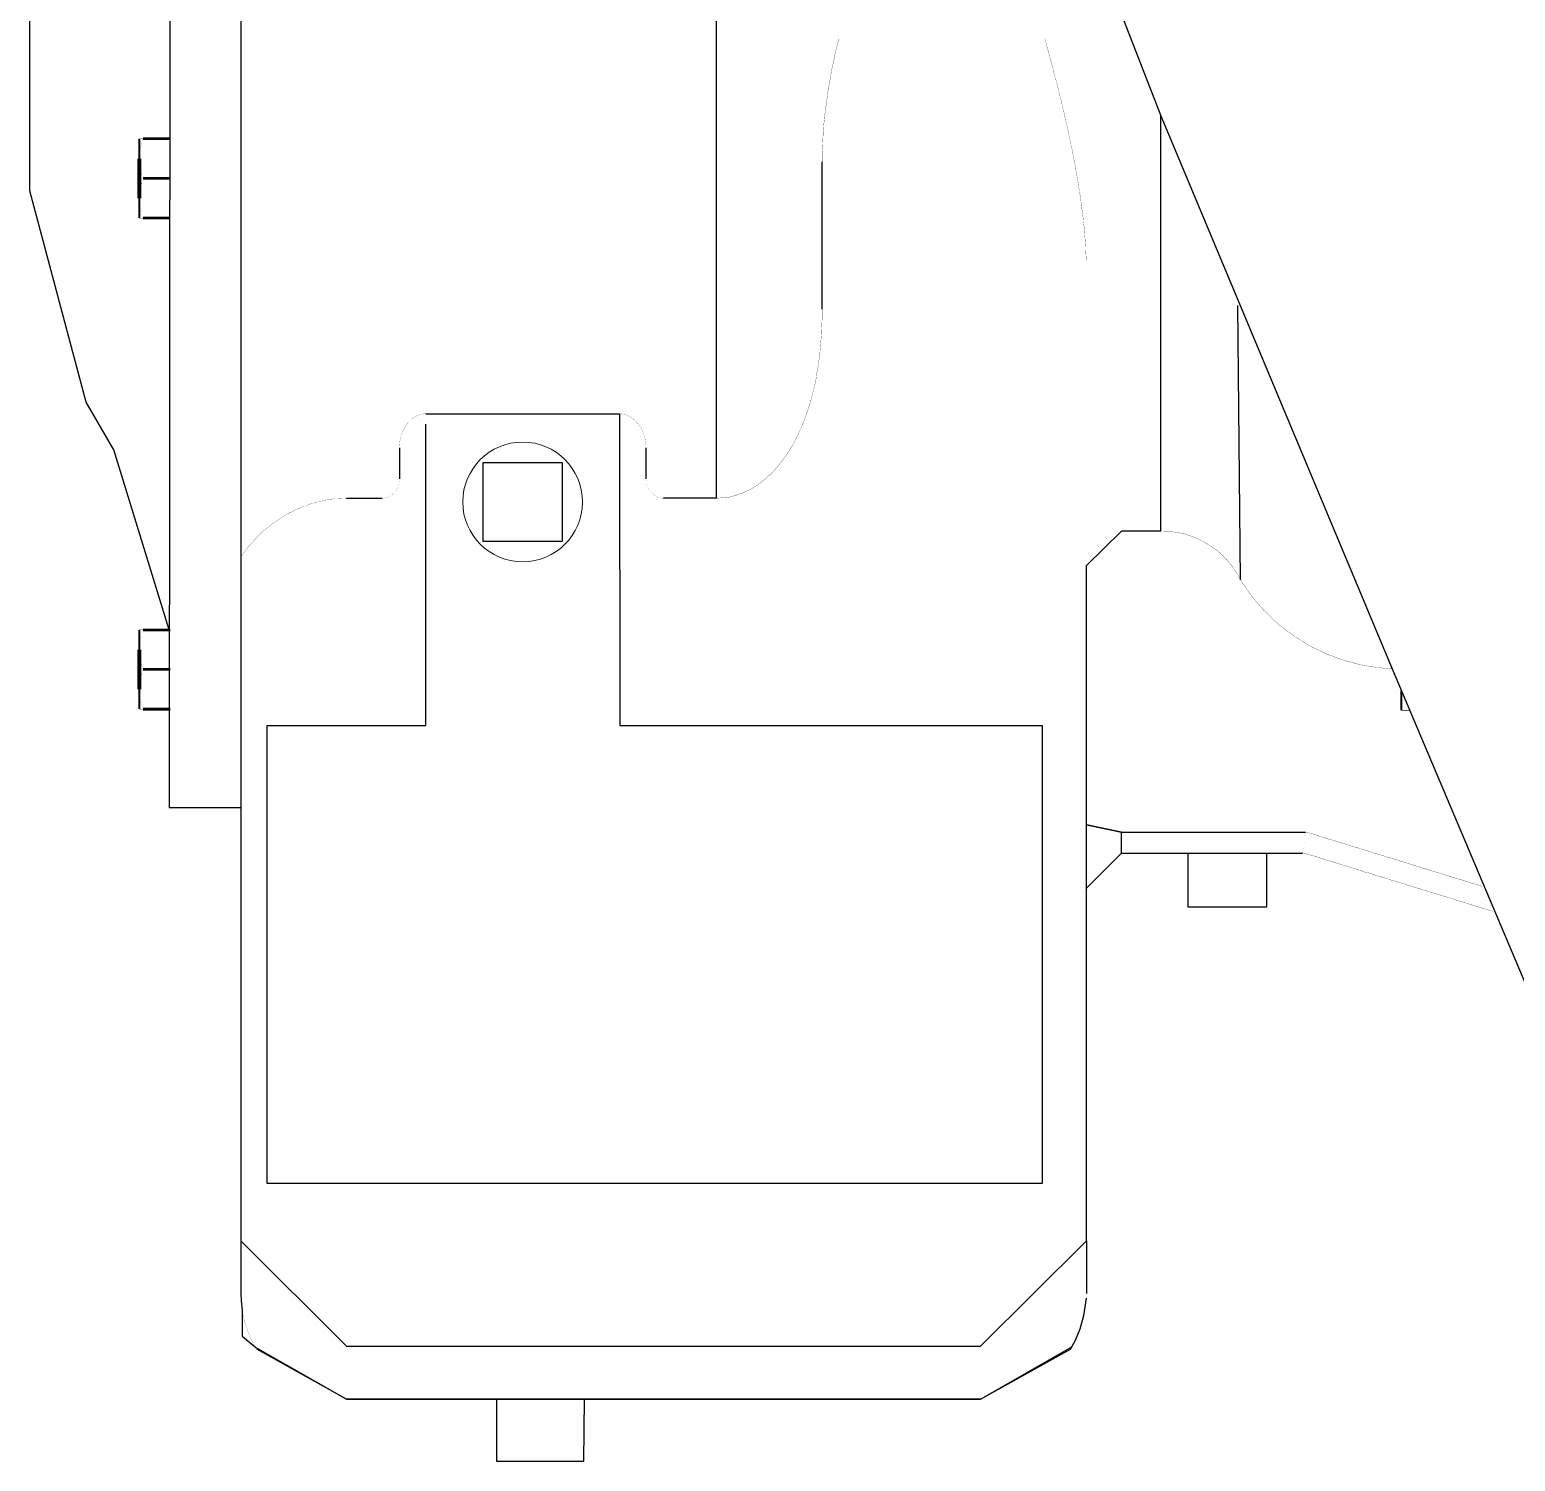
# Model space of a CAD drawing. Header units: inches. Extents: x 0 to 533, y 0 to 406.
# Drawn here: x 149.68 to 160.28, y 180.11 to 190.32 of the extents above; entities that cross this region are included whole.
import ezdxf

# ---------------------------------------------------------------- set-up
doc = ezdxf.new("R2010")
doc.units = ezdxf.units.IN
doc.header["$MEASUREMENT"] = 0
doc.linetypes.add('atContinuous2', pattern=[0])
doc.layers.add('UnFound-2', color=7, linetype='Continuous')

# ---------------------------------------------------------------- blocks, each defined once
blk = doc.blocks.new('P1INLETSV')
for p, q in [((19.521, 7.035), (19.513, -6.96)), ((20.024, 7.035), (20.024, -10.049)), ((18.518, -2.564), (18.518, 2.564)), ((25.993, -0.503), (26.585, -2.03)), ((23.415, -4.755), (23.415, -1.353)), ((26.585, -4.989), (26.585, -2.021)), ((26.585, -2.03), (28.233, -5.972)), ((24.169, -3.407), (24.169, -2.356)), ((18.921, -4.07), (18.518, -2.564)), ((27.153, -5.336), (27.133, -3.381)), ((19.117, -4.41), (18.921, -4.07)), ((21.342, -6.375), (21.343, -4.227)), ((21.343, -4.154), (22.724, -4.154)), ((22.724, -4.154), (22.725, -6.375)), ((19.513, -5.694), (19.117, -4.41)), ((21.154, -4.396), (21.154, -4.617)), ((22.913, -4.616), (22.913, -4.396)), ((21.752, -4.501), (22.314, -4.501)), ((21.752, -5.064), (21.752, -4.501)), ((22.314, -4.501), (22.314, -5.064)), ((20.777, -4.755), (21.028, -4.755)), ((23.416, -4.754), (23.038, -4.755)), ((22.314, -5.064), (21.752, -5.064)), ((26.304, -4.989), (26.053, -5.234)), ((26.585, -4.989), (26.304, -4.989)), ((26.053, -10.049), (26.053, -5.234)), ((28.233, -5.972), (29.444, -8.835)), ((20.212, -9.641), (20.212, -6.375)), ((20.212, -6.375), (21.342, -6.375)), ((22.725, -6.375), (25.739, -6.375)), ((25.739, -6.375), (25.739, -9.641)), ((19.513, -6.96), (20.024, -6.96)), ((26.053, -7.083), (26.304, -7.136)), ((26.304, -7.136), (26.053, -7.083)), ((26.304, -7.136), (27.617, -7.136)), ((26.304, -7.286), (26.304, -7.136)), ((26.053, -7.536), (26.304, -7.286)), ((26.053, -7.536), (26.304, -7.286)), ((26.304, -7.286), (27.591, -7.286)), ((26.777, -7.286), (26.777, -7.668)), ((27.339, -7.668), (27.339, -7.286)), ((26.777, -7.668), (27.339, -7.668)), ((25.739, -9.641), (20.212, -9.641)), ((20.024, -10.049), (20.024, -10.425)), ((20.024, -10.049), (20.777, -10.801)), ((25.299, -10.802), (26.053, -10.049)), ((26.053, -10.049), (26.053, -10.425)), ((20.024, -10.425), (20.025, -10.478)), ((20.025, -10.478), (20.033, -10.545)), ((26.036, -10.583), (26.053, -10.458)), ((20.033, -10.545), (20.033, -10.603)), ((26.01, -10.678), (26.036, -10.583)), ((20.033, -10.603), (20.033, -10.729)), ((25.976, -10.759), (26.01, -10.678)), ((20.033, -10.729), (20.129, -10.811)), ((20.777, -10.801), (25.299, -10.802)), ((25.94, -10.823), (25.976, -10.759)), ((20.129, -10.811), (20.777, -11.178)), ((20.777, -11.178), (20.138, -10.823)), ((25.299, -11.178), (25.94, -10.823)), ((25.948, -10.809), (25.3, -11.178)), ((20.777, -11.178), (25.299, -11.178)), ((25.3, -11.178), (20.777, -11.178)), ((21.624, -11.18), (22.693, -11.18)), ((21.847, -11.18), (21.847, -11.622)), ((22.47, -11.622), (22.474, -11.178)), ((21.847, -11.622), (22.47, -11.622))]:
    blk.add_line(p, q)
at = {"layer": 'UnFound-2', "color": 7, "lineweight": 9}
for points in [[(24.287, -1.478, 0.00184, 0.00184, 0), (24.283, -1.498, 0.00184, 0.00184, 0), (24.279, -1.516, 0.00184, 0.00184, 0), (24.274, -1.536, 0.00184, 0.00184, 0), (24.269, -1.555, 0.00184, 0.00184, 0), (24.265, -1.573, 0.00184, 0.00184, 0), (24.26, -1.593, 0.00184, 0.00184, 0), (24.257, -1.613, 0.00184, 0.00184, 0), (24.253, -1.631, 0.00184, 0.00184, 0), (24.248, -1.65, 0.00184, 0.00184, 0), (24.245, -1.669, 0.00184, 0.00184, 0), (24.24, -1.688, 0.00184, 0.00184, 0), (24.236, -1.708, 0.00184, 0.00184, 0), (24.232, -1.727, 0.00184, 0.00184, 0), (24.229, -1.747, 0.00184, 0.00184, 0), (24.226, -1.765, 0.00184, 0.00184, 0), (24.223, -1.785, 0.00184, 0.00184, 0), (24.219, -1.804, 0.00184, 0.00184, 0), (24.216, -1.824, 0.00184, 0.00184, 0), (24.212, -1.844, 0.00184, 0.00184, 0), (24.209, -1.862, 0.00184, 0.00184, 0), (24.206, -1.883, 0.00184, 0.00184, 0), (24.204, -1.902, 0.00184, 0.00184, 0), (24.201, -1.921, 0.00184, 0.00184, 0), (24.199, -1.939, 0.00184, 0.00184, 0), (24.196, -1.96, 0.00184, 0.00184, 0), (24.193, -1.981, 0.00184, 0.00184, 0), (24.191, -2, 0.00184, 0.00184, 0), (24.188, -2.019, 0.00184, 0.00184, 0), (24.186, -2.038, 0.00184, 0.00184, 0), (24.184, -2.059, 0.00184, 0.00184, 0), (24.182, -2.079, 0.00184, 0.00184, 0), (24.18, -2.098, 0.00184, 0.00184, 0), (24.179, -2.117, 0.00184, 0.00184, 0), (24.177, -2.138, 0.00184, 0.00184, 0), (24.177, -2.158, 0.00184, 0.00184, 0), (24.175, -2.177, 0.00184, 0.00184, 0), (24.174, -2.197, 0.00184, 0.00184, 0), (24.173, -2.218, 0.00184, 0.00184, 0), (24.172, -2.237, 0.00184, 0.00184, 0), (24.171, -2.256, 0.00184, 0.00184, 0), (24.17, -2.276, 0.00184, 0.00184, 0), (24.169, -2.297, 0.00184, 0.00184, 0), (24.169, -2.316, 0.00184, 0.00184, 0), (24.169, -2.337, 0.00184, 0.00184, 0), (24.169, -2.356, 0.00184, 0.00184, 0)], [(25.757, -1.478, 0.00164, 0.00164, 0), (25.762, -1.498, 0.00164, 0.00164, 0), (25.768, -1.516, 0.00164, 0.00164, 0), (25.772, -1.536, 0.00164, 0.00164, 0), (25.777, -1.555, 0.00164, 0.00164, 0), (25.783, -1.575, 0.00164, 0.00164, 0), (25.789, -1.593, 0.00164, 0.00164, 0), (25.794, -1.613, 0.00164, 0.00164, 0), (25.798, -1.631, 0.00164, 0.00164, 0), (25.804, -1.65, 0.00164, 0.00164, 0), (25.809, -1.669, 0.00164, 0.00164, 0), (25.814, -1.688, 0.00164, 0.00164, 0), (25.82, -1.707, 0.00164, 0.00164, 0), (25.823, -1.727, 0.00164, 0.00164, 0), (25.829, -1.746, 0.00164, 0.00164, 0), (25.834, -1.765, 0.00164, 0.00164, 0), (25.839, -1.783, 0.00164, 0.00164, 0), (25.844, -1.802, 0.00164, 0.00164, 0), (25.848, -1.821, 0.00164, 0.00164, 0), (25.853, -1.841, 0.00164, 0.00164, 0), (25.858, -1.859, 0.00164, 0.00164, 0), (25.863, -1.88, 0.00164, 0.00164, 0), (25.867, -1.898, 0.00164, 0.00164, 0), (25.873, -1.917, 0.00164, 0.00164, 0), (25.877, -1.936, 0.00164, 0.00164, 0), (25.881, -1.955, 0.00164, 0.00164, 0), (25.885, -1.974, 0.00164, 0.00164, 0), (25.891, -1.992, 0.00164, 0.00164, 0), (25.895, -2.011, 0.00164, 0.00164, 0), (25.899, -2.03, 0.00164, 0.00164, 0), (25.903, -2.049, 0.00164, 0.00164, 0), (25.907, -2.067, 0.00164, 0.00164, 0), (25.912, -2.087, 0.00164, 0.00164, 0), (25.917, -2.105, 0.00164, 0.00164, 0), (25.92, -2.124, 0.00164, 0.00164, 0), (25.925, -2.142, 0.00164, 0.00164, 0), (25.928, -2.162, 0.00164, 0.00164, 0), (25.932, -2.18, 0.00164, 0.00164, 0), (25.936, -2.199, 0.00164, 0.00164, 0), (25.94, -2.218, 0.00164, 0.00164, 0), (25.944, -2.237, 0.00164, 0.00164, 0), (25.949, -2.255, 0.00164, 0.00164, 0), (25.952, -2.272, 0.00164, 0.00164, 0), (25.955, -2.293, 0.00164, 0.00164, 0), (25.959, -2.31, 0.00164, 0.00164, 0), (25.962, -2.329, 0.00164, 0.00164, 0), (25.966, -2.348, 0.00164, 0.00164, 0), (25.97, -2.367, 0.00164, 0.00164, 0), (25.974, -2.384, 0.00164, 0.00164, 0), (25.978, -2.403, 0.00164, 0.00164, 0), (25.979, -2.421, 0.00164, 0.00164, 0), (25.983, -2.44, 0.00164, 0.00164, 0), (25.986, -2.459, 0.00164, 0.00164, 0), (25.989, -2.476, 0.00164, 0.00164, 0), (25.993, -2.496, 0.00164, 0.00164, 0), (25.996, -2.513, 0.00164, 0.00164, 0), (25.998, -2.533, 0.00164, 0.00164, 0), (26.001, -2.55, 0.00164, 0.00164, 0), (26.005, -2.568, 0.00164, 0.00164, 0), (26.007, -2.586, 0.00164, 0.00164, 0), (26.01, -2.606, 0.00164, 0.00164, 0), (26.013, -2.623, 0.00164, 0.00164, 0), (26.015, -2.641, 0.00164, 0.00164, 0), (26.018, -2.66, 0.00164, 0.00164, 0), (26.02, -2.677, 0.00164, 0.00164, 0), (26.022, -2.696, 0.00164, 0.00164, 0), (26.025, -2.714, 0.00164, 0.00164, 0), (26.027, -2.732, 0.00164, 0.00164, 0), (26.029, -2.749, 0.00164, 0.00164, 0), (26.031, -2.768, 0.00164, 0.00164, 0), (26.032, -2.786, 0.00164, 0.00164, 0), (26.035, -2.804, 0.00164, 0.00164, 0), (26.037, -2.822, 0.00164, 0.00164, 0), (26.038, -2.839, 0.00164, 0.00164, 0), (26.04, -2.858, 0.00164, 0.00164, 0), (26.041, -2.875, 0.00164, 0.00164, 0), (26.043, -2.894, 0.00164, 0.00164, 0), (26.044, -2.91, 0.00164, 0.00164, 0), (26.045, -2.928, 0.00164, 0.00164, 0), (26.047, -2.946, 0.00164, 0.00164, 0), (26.048, -2.963, 0.00164, 0.00164, 0), (26.048, -2.98, 0.00164, 0.00164, 0), (26.049, -2.998, 0.00164, 0.00164, 0), (26.05, -3.016, 0.00164, 0.00164, 0), (26.051, -3.032, 0.00164, 0.00164, 0), (26.052, -3.051, 0.00164, 0.00164, 0), (26.053, -3.068, 0.00164, 0.00164, 0), (26.053, -3.085, 0.00164, 0.00164, 0), (26.053, -3.103, 0.00164, 0.00164, 0), (26.053, -3.121, 0.00164, 0.00164, 0), (26.053, -3.138, 0.00164, 0.00164, 0)], [(19.3, -2.192, 0.0143, 0.0143, 0), (19.3, -2.334, 0.0143, 0.0143, 0)], [(19.3, -2.192, 0.0025, 0.0025, 0), (19.325, -2.192, 0.0025, 0.0025, 0)], [(19.326, -2.192, 0.000482, 0.000482, 0), (19.324, -2.199, 0.000482, 0.000482, 0), (19.322, -2.205, 0.000482, 0.000482, 0), (19.319, -2.212, 0.000482, 0.000482, 0), (19.318, -2.218, 0.000482, 0.000482, 0), (19.315, -2.224, 0.000482, 0.000482, 0), (19.315, -2.23, 0.000482, 0.000482, 0), (19.313, -2.237, 0.000482, 0.000482, 0), (19.311, -2.243, 0.000482, 0.000482, 0), (19.31, -2.249, 0.000482, 0.000482, 0), (19.308, -2.253, 0.000482, 0.000482, 0), (19.307, -2.26, 0.000482, 0.000482, 0), (19.306, -2.266, 0.000482, 0.000482, 0), (19.305, -2.271, 0.000482, 0.000482, 0), (19.304, -2.277, 0.000482, 0.000482, 0), (19.303, -2.284, 0.000482, 0.000482, 0), (19.302, -2.289, 0.000482, 0.000482, 0), (19.302, -2.294, 0.000482, 0.000482, 0), (19.302, -2.299, 0.000482, 0.000482, 0), (19.301, -2.306, 0.000482, 0.000482, 0), (19.3, -2.312, 0.000482, 0.000482, 0), (19.3, -2.317, 0.000482, 0.000482, 0), (19.3, -2.323, 0.000482, 0.000482, 0), (19.3, -2.33, 0.000482, 0.000482, 0), (19.3, -2.334, 0.000482, 0.000482, 0)], [(19.521, -2.192, 0.0196, 0.0196, 0), (19.326, -2.192, 0.0196, 0.0196, 0)], [(19.3, -2.335, 0.0282, 0.0282, 0), (19.3, -2.617, 0.0282, 0.0282, 0)], [(19.3, -2.335, 0.000397, 0.000397, 0), (19.3, -2.34, 0.000397, 0.000397, 0), (19.3, -2.345, 0.000397, 0.000397, 0), (19.3, -2.35, 0.000397, 0.000397, 0), (19.3, -2.356, 0.000397, 0.000397, 0), (19.301, -2.363, 0.000397, 0.000397, 0), (19.302, -2.367, 0.000397, 0.000397, 0), (19.302, -2.373, 0.000397, 0.000397, 0), (19.302, -2.378, 0.000397, 0.000397, 0), (19.303, -2.386, 0.000397, 0.000397, 0), (19.304, -2.392, 0.000397, 0.000397, 0), (19.305, -2.395, 0.000397, 0.000397, 0), (19.306, -2.402, 0.000397, 0.000397, 0), (19.307, -2.408, 0.000397, 0.000397, 0), (19.309, -2.414, 0.000397, 0.000397, 0), (19.31, -2.419, 0.000397, 0.000397, 0), (19.312, -2.425, 0.000397, 0.000397, 0), (19.313, -2.431, 0.000397, 0.000397, 0), (19.315, -2.438, 0.000397, 0.000397, 0), (19.316, -2.444, 0.000397, 0.000397, 0), (19.317, -2.449, 0.000397, 0.000397, 0), (19.319, -2.456, 0.000397, 0.000397, 0), (19.321, -2.463, 0.000397, 0.000397, 0), (19.323, -2.47, 0.000397, 0.000397, 0), (19.325, -2.474, 0.000397, 0.000397, 0)], [(19.326, -2.474, 0.000482, 0.000482, 0), (19.324, -2.482, 0.000482, 0.000482, 0), (19.322, -2.489, 0.000482, 0.000482, 0), (19.319, -2.494, 0.000482, 0.000482, 0), (19.318, -2.5, 0.000482, 0.000482, 0), (19.315, -2.508, 0.000482, 0.000482, 0), (19.315, -2.513, 0.000482, 0.000482, 0), (19.313, -2.519, 0.000482, 0.000482, 0), (19.311, -2.525, 0.000482, 0.000482, 0), (19.31, -2.531, 0.000482, 0.000482, 0), (19.308, -2.536, 0.000482, 0.000482, 0), (19.307, -2.542, 0.000482, 0.000482, 0), (19.306, -2.548, 0.000482, 0.000482, 0), (19.305, -2.555, 0.000482, 0.000482, 0), (19.304, -2.561, 0.000482, 0.000482, 0), (19.303, -2.566, 0.000482, 0.000482, 0), (19.302, -2.571, 0.000482, 0.000482, 0), (19.302, -2.577, 0.000482, 0.000482, 0), (19.302, -2.583, 0.000482, 0.000482, 0), (19.301, -2.588, 0.000482, 0.000482, 0), (19.3, -2.594, 0.000482, 0.000482, 0), (19.3, -2.599, 0.000482, 0.000482, 0), (19.3, -2.606, 0.000482, 0.000482, 0), (19.3, -2.612, 0.000482, 0.000482, 0), (19.3, -2.616, 0.000482, 0.000482, 0)], [(19.521, -2.474, 0.0196, 0.0196, 0), (19.326, -2.474, 0.0196, 0.0196, 0)], [(19.3, -2.617, 0.0141, 0.0141, 0), (19.3, -2.758, 0.0141, 0.0141, 0)], [(19.3, -2.617, 0.000397, 0.000397, 0), (19.3, -2.623, 0.000397, 0.000397, 0), (19.3, -2.628, 0.000397, 0.000397, 0), (19.3, -2.634, 0.000397, 0.000397, 0), (19.3, -2.639, 0.000397, 0.000397, 0), (19.301, -2.645, 0.000397, 0.000397, 0), (19.302, -2.65, 0.000397, 0.000397, 0), (19.302, -2.656, 0.000397, 0.000397, 0), (19.302, -2.662, 0.000397, 0.000397, 0), (19.303, -2.668, 0.000397, 0.000397, 0), (19.304, -2.674, 0.000397, 0.000397, 0), (19.305, -2.679, 0.000397, 0.000397, 0), (19.306, -2.684, 0.000397, 0.000397, 0), (19.307, -2.69, 0.000397, 0.000397, 0), (19.309, -2.698, 0.000397, 0.000397, 0), (19.31, -2.702, 0.000397, 0.000397, 0), (19.312, -2.707, 0.000397, 0.000397, 0), (19.313, -2.714, 0.000397, 0.000397, 0), (19.315, -2.72, 0.000397, 0.000397, 0), (19.316, -2.726, 0.000397, 0.000397, 0), (19.317, -2.732, 0.000397, 0.000397, 0), (19.319, -2.739, 0.000397, 0.000397, 0), (19.321, -2.745, 0.000397, 0.000397, 0), (19.323, -2.752, 0.000397, 0.000397, 0), (19.325, -2.758, 0.000397, 0.000397, 0)], [(19.521, -2.758, 0.0196, 0.0196, 0), (19.326, -2.758, 0.0196, 0.0196, 0)], [(19.326, -2.758, 0.0025, 0.0025, 0), (19.3, -2.758, 0.0025, 0.0025, 0)], [(24.169, -3.407, 0.00177, 0.00177, 0), (24.169, -3.427, 0.00177, 0.00177, 0), (24.169, -3.449, 0.00177, 0.00177, 0), (24.169, -3.469, 0.00177, 0.00177, 0), (24.168, -3.49, 0.00177, 0.00177, 0), (24.167, -3.511, 0.00177, 0.00177, 0), (24.166, -3.532, 0.00177, 0.00177, 0), (24.165, -3.553, 0.00177, 0.00177, 0), (24.165, -3.575, 0.00177, 0.00177, 0), (24.163, -3.595, 0.00177, 0.00177, 0), (24.161, -3.616, 0.00177, 0.00177, 0), (24.16, -3.636, 0.00177, 0.00177, 0), (24.158, -3.657, 0.00177, 0.00177, 0), (24.156, -3.678, 0.00177, 0.00177, 0), (24.154, -3.699, 0.00177, 0.00177, 0), (24.153, -3.717, 0.00177, 0.00177, 0), (24.15, -3.739, 0.00177, 0.00177, 0), (24.148, -3.758, 0.00177, 0.00177, 0), (24.145, -3.78, 0.00177, 0.00177, 0), (24.142, -3.8, 0.00177, 0.00177, 0), (24.139, -3.821, 0.00177, 0.00177, 0), (24.135, -3.84, 0.00177, 0.00177, 0), (24.131, -3.863, 0.00177, 0.00177, 0), (24.128, -3.882, 0.00177, 0.00177, 0), (24.126, -3.902, 0.00177, 0.00177, 0), (24.122, -3.922, 0.00177, 0.00177, 0), (24.117, -3.943, 0.00177, 0.00177, 0), (24.112, -3.962, 0.00177, 0.00177, 0), (24.108, -3.983, 0.00177, 0.00177, 0), (24.103, -4.001, 0.00177, 0.00177, 0), (24.098, -4.022, 0.00177, 0.00177, 0), (24.093, -4.042, 0.00177, 0.00177, 0), (24.087, -4.062, 0.00177, 0.00177, 0), (24.082, -4.08, 0.00177, 0.00177, 0), (24.075, -4.1, 0.00177, 0.00177, 0), (24.069, -4.12, 0.00177, 0.00177, 0), (24.062, -4.139, 0.00177, 0.00177, 0), (24.056, -4.157, 0.00177, 0.00177, 0), (24.049, -4.176, 0.00177, 0.00177, 0), (24.043, -4.196, 0.00177, 0.00177, 0), (24.035, -4.215, 0.00177, 0.00177, 0), (24.027, -4.232, 0.00177, 0.00177, 0), (24.02, -4.252, 0.00177, 0.00177, 0), (24.011, -4.27, 0.00177, 0.00177, 0), (24.003, -4.289, 0.00177, 0.00177, 0), (23.995, -4.307, 0.00177, 0.00177, 0), (23.986, -4.324, 0.00177, 0.00177, 0), (23.976, -4.342, 0.00177, 0.00177, 0), (23.968, -4.359, 0.00177, 0.00177, 0), (23.957, -4.377, 0.00177, 0.00177, 0), (23.947, -4.394, 0.00177, 0.00177, 0), (23.938, -4.411, 0.00177, 0.00177, 0), (23.926, -4.427, 0.00177, 0.00177, 0), (23.916, -4.445, 0.00177, 0.00177, 0), (23.904, -4.461, 0.00177, 0.00177, 0), (23.893, -4.476, 0.00177, 0.00177, 0), (23.881, -4.492, 0.00177, 0.00177, 0), (23.868, -4.508, 0.00177, 0.00177, 0), (23.857, -4.523, 0.00177, 0.00177, 0), (23.844, -4.538, 0.00177, 0.00177, 0), (23.831, -4.553, 0.00177, 0.00177, 0), (23.817, -4.568, 0.00177, 0.00177, 0), (23.804, -4.582, 0.00177, 0.00177, 0), (23.789, -4.594, 0.00177, 0.00177, 0), (23.775, -4.608, 0.00177, 0.00177, 0), (23.761, -4.62, 0.00177, 0.00177, 0), (23.746, -4.632, 0.00177, 0.00177, 0), (23.731, -4.645, 0.00177, 0.00177, 0), (23.715, -4.655, 0.00177, 0.00177, 0), (23.7, -4.666, 0.00177, 0.00177, 0), (23.683, -4.676, 0.00177, 0.00177, 0), (23.667, -4.686, 0.00177, 0.00177, 0), (23.65, -4.696, 0.00177, 0.00177, 0), (23.632, -4.704, 0.00177, 0.00177, 0), (23.616, -4.711, 0.00177, 0.00177, 0), (23.599, -4.719, 0.00177, 0.00177, 0), (23.58, -4.725, 0.00177, 0.00177, 0), (23.563, -4.731, 0.00177, 0.00177, 0), (23.545, -4.737, 0.00177, 0.00177, 0), (23.526, -4.743, 0.00177, 0.00177, 0), (23.508, -4.747, 0.00177, 0.00177, 0), (23.49, -4.75, 0.00177, 0.00177, 0), (23.472, -4.751, 0.00177, 0.00177, 0), (23.452, -4.753, 0.00177, 0.00177, 0), (23.434, -4.754, 0.00177, 0.00177, 0), (23.416, -4.754, 0.00177, 0.00177, 0)], [(21.342, -4.154, 0.00116, 0.00116, 0), (21.326, -4.154, 0.00116, 0.00116, 0), (21.31, -4.158, 0.00116, 0.00116, 0), (21.295, -4.161, 0.00116, 0.00116, 0), (21.28, -4.167, 0.00116, 0.00116, 0), (21.267, -4.174, 0.00116, 0.00116, 0), (21.254, -4.182, 0.00116, 0.00116, 0), (21.242, -4.191, 0.00116, 0.00116, 0), (21.232, -4.201, 0.00116, 0.00116, 0), (21.222, -4.211, 0.00116, 0.00116, 0), (21.212, -4.222, 0.00116, 0.00116, 0), (21.204, -4.233, 0.00116, 0.00116, 0), (21.197, -4.245, 0.00116, 0.00116, 0), (21.189, -4.257, 0.00116, 0.00116, 0), (21.182, -4.269, 0.00116, 0.00116, 0), (21.177, -4.282, 0.00116, 0.00116, 0), (21.173, -4.294, 0.00116, 0.00116, 0), (21.168, -4.306, 0.00116, 0.00116, 0), (21.164, -4.319, 0.00116, 0.00116, 0), (21.161, -4.333, 0.00116, 0.00116, 0), (21.158, -4.345, 0.00116, 0.00116, 0), (21.157, -4.357, 0.00116, 0.00116, 0), (21.155, -4.37, 0.00116, 0.00116, 0), (21.154, -4.383, 0.00116, 0.00116, 0), (21.154, -4.396, 0.00116, 0.00116, 0)], [(22.913, -4.396, 0.00116, 0.00116, 0), (22.913, -4.382, 0.00116, 0.00116, 0), (22.912, -4.37, 0.00116, 0.00116, 0), (22.91, -4.357, 0.00116, 0.00116, 0), (22.908, -4.345, 0.00116, 0.00116, 0), (22.906, -4.333, 0.00116, 0.00116, 0), (22.903, -4.319, 0.00116, 0.00116, 0), (22.898, -4.306, 0.00116, 0.00116, 0), (22.894, -4.294, 0.00116, 0.00116, 0), (22.89, -4.282, 0.00116, 0.00116, 0), (22.885, -4.269, 0.00116, 0.00116, 0), (22.878, -4.257, 0.00116, 0.00116, 0), (22.871, -4.246, 0.00116, 0.00116, 0), (22.864, -4.235, 0.00116, 0.00116, 0), (22.855, -4.223, 0.00116, 0.00116, 0), (22.845, -4.213, 0.00116, 0.00116, 0), (22.836, -4.203, 0.00116, 0.00116, 0), (22.825, -4.193, 0.00116, 0.00116, 0), (22.814, -4.184, 0.00116, 0.00116, 0), (22.801, -4.175, 0.00116, 0.00116, 0), (22.787, -4.169, 0.00116, 0.00116, 0), (22.772, -4.162, 0.00116, 0.00116, 0), (22.757, -4.158, 0.00116, 0.00116, 0), (22.74, -4.154, 0.00116, 0.00116, 0), (22.725, -4.154, 0.00116, 0.00116, 0)], [(21.154, -4.617, 0.000681, 0.000681, 0), (21.154, -4.626, 0.000681, 0.000681, 0), (21.153, -4.633, 0.000681, 0.000681, 0), (21.152, -4.64, 0.000681, 0.000681, 0), (21.152, -4.648, 0.000681, 0.000681, 0), (21.15, -4.656, 0.000681, 0.000681, 0), (21.148, -4.663, 0.000681, 0.000681, 0), (21.145, -4.671, 0.000681, 0.000681, 0), (21.142, -4.678, 0.000681, 0.000681, 0), (21.138, -4.684, 0.000681, 0.000681, 0), (21.135, -4.692, 0.000681, 0.000681, 0), (21.13, -4.699, 0.000681, 0.000681, 0), (21.126, -4.705, 0.000681, 0.000681, 0), (21.12, -4.713, 0.000681, 0.000681, 0), (21.114, -4.718, 0.000681, 0.000681, 0), (21.108, -4.723, 0.000681, 0.000681, 0), (21.101, -4.73, 0.000681, 0.000681, 0), (21.094, -4.735, 0.000681, 0.000681, 0), (21.086, -4.741, 0.000681, 0.000681, 0), (21.077, -4.745, 0.000681, 0.000681, 0), (21.069, -4.748, 0.000681, 0.000681, 0), (21.059, -4.751, 0.000681, 0.000681, 0), (21.048, -4.753, 0.000681, 0.000681, 0), (21.039, -4.755, 0.000681, 0.000681, 0), (21.028, -4.755, 0.000681, 0.000681, 0)], [(23.038, -4.755, 0.000609, 0.000609, 0), (23.027, -4.755, 0.000609, 0.000609, 0), (23.018, -4.753, 0.000609, 0.000609, 0), (23.008, -4.751, 0.000609, 0.000609, 0), (22.998, -4.748, 0.000609, 0.000609, 0), (22.99, -4.744, 0.000609, 0.000609, 0), (22.98, -4.74, 0.000609, 0.000609, 0), (22.973, -4.735, 0.000609, 0.000609, 0), (22.966, -4.731, 0.000609, 0.000609, 0), (22.958, -4.724, 0.000609, 0.000609, 0), (22.952, -4.719, 0.000609, 0.000609, 0), (22.946, -4.712, 0.000609, 0.000609, 0), (22.941, -4.705, 0.000609, 0.000609, 0), (22.937, -4.699, 0.000609, 0.000609, 0), (22.932, -4.692, 0.000609, 0.000609, 0), (22.928, -4.684, 0.000609, 0.000609, 0), (22.925, -4.679, 0.000609, 0.000609, 0), (22.922, -4.671, 0.000609, 0.000609, 0), (22.919, -4.662, 0.000609, 0.000609, 0), (22.917, -4.655, 0.000609, 0.000609, 0), (22.915, -4.649, 0.000609, 0.000609, 0), (22.915, -4.64, 0.000609, 0.000609, 0), (22.914, -4.632, 0.000609, 0.000609, 0), (22.913, -4.626, 0.000609, 0.000609, 0), (22.913, -4.616, 0.000609, 0.000609, 0)], [(20.777, -4.755, 0.00144, 0.00144, 0), (20.758, -4.756, 0.00144, 0.00144, 0), (20.737, -4.757, 0.00144, 0.00144, 0), (20.717, -4.758, 0.00144, 0.00144, 0), (20.697, -4.758, 0.00144, 0.00144, 0), (20.678, -4.761, 0.00144, 0.00144, 0), (20.657, -4.763, 0.00144, 0.00144, 0), (20.638, -4.767, 0.00144, 0.00144, 0), (20.619, -4.771, 0.00144, 0.00144, 0), (20.6, -4.775, 0.00144, 0.00144, 0), (20.581, -4.779, 0.00144, 0.00144, 0), (20.562, -4.784, 0.00144, 0.00144, 0), (20.544, -4.789, 0.00144, 0.00144, 0), (20.524, -4.794, 0.00144, 0.00144, 0), (20.507, -4.801, 0.00144, 0.00144, 0), (20.489, -4.808, 0.00144, 0.00144, 0), (20.471, -4.814, 0.00144, 0.00144, 0), (20.454, -4.819, 0.00144, 0.00144, 0), (20.437, -4.828, 0.00144, 0.00144, 0), (20.419, -4.836, 0.00144, 0.00144, 0), (20.402, -4.843, 0.00144, 0.00144, 0), (20.387, -4.852, 0.00144, 0.00144, 0), (20.37, -4.86, 0.00144, 0.00144, 0), (20.355, -4.868, 0.00144, 0.00144, 0), (20.339, -4.878, 0.00144, 0.00144, 0), (20.323, -4.887, 0.00144, 0.00144, 0), (20.309, -4.896, 0.00144, 0.00144, 0), (20.294, -4.906, 0.00144, 0.00144, 0), (20.28, -4.916, 0.00144, 0.00144, 0), (20.265, -4.925, 0.00144, 0.00144, 0), (20.252, -4.935, 0.00144, 0.00144, 0), (20.237, -4.945, 0.00144, 0.00144, 0), (20.225, -4.957, 0.00144, 0.00144, 0), (20.212, -4.967, 0.00144, 0.00144, 0), (20.199, -4.977, 0.00144, 0.00144, 0), (20.186, -4.987, 0.00144, 0.00144, 0), (20.174, -4.999, 0.00144, 0.00144, 0), (20.162, -5.011, 0.00144, 0.00144, 0), (20.151, -5.021, 0.00144, 0.00144, 0), (20.139, -5.033, 0.00144, 0.00144, 0), (20.129, -5.044, 0.00144, 0.00144, 0), (20.118, -5.055, 0.00144, 0.00144, 0), (20.106, -5.068, 0.00144, 0.00144, 0), (20.097, -5.079, 0.00144, 0.00144, 0), (20.086, -5.091, 0.00144, 0.00144, 0), (20.076, -5.101, 0.00144, 0.00144, 0), (20.067, -5.114, 0.00144, 0.00144, 0), (20.058, -5.127, 0.00144, 0.00144, 0), (20.05, -5.138, 0.00144, 0.00144, 0), (20.04, -5.151, 0.00144, 0.00144, 0), (20.031, -5.163, 0.00144, 0.00144, 0), (20.024, -5.176, 0.00144, 0.00144, 0)], [(27.133, -5.303, 0.00191, 0.00191, 0), (27.124, -5.285, 0.00191, 0.00191, 0), (27.112, -5.269, 0.00191, 0.00191, 0), (27.102, -5.252, 0.00191, 0.00191, 0), (27.09, -5.237, 0.00191, 0.00191, 0), (27.078, -5.22, 0.00191, 0.00191, 0), (27.064, -5.205, 0.00191, 0.00191, 0), (27.052, -5.19, 0.00191, 0.00191, 0), (27.037, -5.177, 0.00191, 0.00191, 0), (27.024, -5.162, 0.00191, 0.00191, 0), (27.009, -5.149, 0.00191, 0.00191, 0), (26.994, -5.136, 0.00191, 0.00191, 0), (26.978, -5.123, 0.00191, 0.00191, 0), (26.962, -5.112, 0.00191, 0.00191, 0), (26.946, -5.1, 0.00191, 0.00191, 0), (26.929, -5.089, 0.00191, 0.00191, 0), (26.912, -5.08, 0.00191, 0.00191, 0), (26.895, -5.068, 0.00191, 0.00191, 0), (26.876, -5.059, 0.00191, 0.00191, 0), (26.859, -5.049, 0.00191, 0.00191, 0), (26.841, -5.042, 0.00191, 0.00191, 0), (26.822, -5.034, 0.00191, 0.00191, 0), (26.803, -5.027, 0.00191, 0.00191, 0), (26.784, -5.021, 0.00191, 0.00191, 0), (26.766, -5.013, 0.00191, 0.00191, 0), (26.745, -5.008, 0.00191, 0.00191, 0), (26.726, -5.004, 0.00191, 0.00191, 0), (26.706, -5.001, 0.00191, 0.00191, 0), (26.687, -4.997, 0.00191, 0.00191, 0), (26.665, -4.995, 0.00191, 0.00191, 0), (26.646, -4.991, 0.00191, 0.00191, 0), (26.626, -4.991, 0.00191, 0.00191, 0), (26.606, -4.989, 0.00191, 0.00191, 0), (26.585, -4.989, 0.00191, 0.00191, 0)], [(28.233, -5.972, 0.00174, 0.00174, 0), (28.212, -5.971, 0.00174, 0.00174, 0), (28.193, -5.969, 0.00174, 0.00174, 0), (28.173, -5.967, 0.00174, 0.00174, 0), (28.154, -5.965, 0.00174, 0.00174, 0), (28.133, -5.963, 0.00174, 0.00174, 0), (28.114, -5.96, 0.00174, 0.00174, 0), (28.094, -5.957, 0.00174, 0.00174, 0), (28.075, -5.954, 0.00174, 0.00174, 0), (28.055, -5.951, 0.00174, 0.00174, 0), (28.036, -5.948, 0.00174, 0.00174, 0), (28.017, -5.945, 0.00174, 0.00174, 0), (27.997, -5.94, 0.00174, 0.00174, 0), (27.977, -5.935, 0.00174, 0.00174, 0), (27.958, -5.929, 0.00174, 0.00174, 0), (27.94, -5.924, 0.00174, 0.00174, 0), (27.92, -5.92, 0.00174, 0.00174, 0), (27.901, -5.914, 0.00174, 0.00174, 0), (27.882, -5.908, 0.00174, 0.00174, 0), (27.864, -5.902, 0.00174, 0.00174, 0), (27.844, -5.896, 0.00174, 0.00174, 0), (27.826, -5.888, 0.00174, 0.00174, 0), (27.808, -5.88, 0.00174, 0.00174, 0), (27.789, -5.874, 0.00174, 0.00174, 0), (27.771, -5.868, 0.00174, 0.00174, 0), (27.753, -5.859, 0.00174, 0.00174, 0), (27.735, -5.851, 0.00174, 0.00174, 0), (27.717, -5.843, 0.00174, 0.00174, 0), (27.699, -5.833, 0.00174, 0.00174, 0), (27.681, -5.825, 0.00174, 0.00174, 0), (27.664, -5.817, 0.00174, 0.00174, 0), (27.646, -5.807, 0.00174, 0.00174, 0), (27.629, -5.797, 0.00174, 0.00174, 0), (27.611, -5.787, 0.00174, 0.00174, 0), (27.595, -5.775, 0.00174, 0.00174, 0), (27.578, -5.766, 0.00174, 0.00174, 0), (27.562, -5.754, 0.00174, 0.00174, 0), (27.545, -5.745, 0.00174, 0.00174, 0), (27.528, -5.734, 0.00174, 0.00174, 0), (27.512, -5.72, 0.00174, 0.00174, 0), (27.496, -5.711, 0.00174, 0.00174, 0), (27.48, -5.698, 0.00174, 0.00174, 0), (27.465, -5.687, 0.00174, 0.00174, 0), (27.449, -5.673, 0.00174, 0.00174, 0), (27.434, -5.663, 0.00174, 0.00174, 0), (27.42, -5.649, 0.00174, 0.00174, 0), (27.405, -5.636, 0.00174, 0.00174, 0), (27.39, -5.624, 0.00174, 0.00174, 0), (27.376, -5.61, 0.00174, 0.00174, 0), (27.362, -5.596, 0.00174, 0.00174, 0), (27.347, -5.582, 0.00174, 0.00174, 0), (27.334, -5.568, 0.00174, 0.00174, 0), (27.319, -5.555, 0.00174, 0.00174, 0), (27.307, -5.539, 0.00174, 0.00174, 0), (27.293, -5.525, 0.00174, 0.00174, 0), (27.281, -5.511, 0.00174, 0.00174, 0), (27.267, -5.495, 0.00174, 0.00174, 0), (27.255, -5.48, 0.00174, 0.00174, 0), (27.242, -5.465, 0.00174, 0.00174, 0), (27.23, -5.45, 0.00174, 0.00174, 0), (27.218, -5.433, 0.00174, 0.00174, 0), (27.207, -5.418, 0.00174, 0.00174, 0), (27.195, -5.402, 0.00174, 0.00174, 0), (27.186, -5.386, 0.00174, 0.00174, 0), (27.174, -5.37, 0.00174, 0.00174, 0), (27.163, -5.353, 0.00174, 0.00174, 0), (27.153, -5.336, 0.00174, 0.00174, 0), (27.143, -5.318, 0.00174, 0.00174, 0), (27.134, -5.303, 0.00174, 0.00174, 0)], [(19.3, -5.694, 0.0141, 0.0141, 0), (19.3, -5.835, 0.0141, 0.0141, 0)], [(19.3, -5.694, 0.0025, 0.0025, 0), (19.325, -5.694, 0.0025, 0.0025, 0)], [(19.326, -5.694, 0.000385, 0.000385, 0), (19.324, -5.7, 0.000385, 0.000385, 0), (19.322, -5.707, 0.000385, 0.000385, 0), (19.319, -5.714, 0.000385, 0.000385, 0), (19.318, -5.719, 0.000385, 0.000385, 0), (19.315, -5.724, 0.000385, 0.000385, 0), (19.315, -5.732, 0.000385, 0.000385, 0), (19.313, -5.738, 0.000385, 0.000385, 0), (19.311, -5.744, 0.000385, 0.000385, 0), (19.31, -5.749, 0.000385, 0.000385, 0), (19.308, -5.754, 0.000385, 0.000385, 0), (19.307, -5.761, 0.000385, 0.000385, 0), (19.306, -5.767, 0.000385, 0.000385, 0), (19.305, -5.772, 0.000385, 0.000385, 0), (19.304, -5.779, 0.000385, 0.000385, 0), (19.303, -5.785, 0.000385, 0.000385, 0), (19.302, -5.791, 0.000385, 0.000385, 0), (19.302, -5.795, 0.000385, 0.000385, 0), (19.302, -5.801, 0.000385, 0.000385, 0), (19.301, -5.807, 0.000385, 0.000385, 0), (19.3, -5.813, 0.000385, 0.000385, 0), (19.3, -5.818, 0.000385, 0.000385, 0), (19.3, -5.823, 0.000385, 0.000385, 0), (19.3, -5.83, 0.000385, 0.000385, 0), (19.3, -5.835, 0.000385, 0.000385, 0)], [(19.521, -5.694, 0.0196, 0.0196, 0), (19.326, -5.694, 0.0196, 0.0196, 0)], [(20.024, -5.651, 0.000385, 0.000385, 0), (20.024, -5.647, 0.000385, 0.000385, 0)], [(19.3, -5.835, 0.0283, 0.0283, 0), (19.3, -6.118, 0.0283, 0.0283, 0)], [(19.3, -5.835, 0.000397, 0.000397, 0), (19.3, -5.841, 0.000397, 0.000397, 0), (19.3, -5.846, 0.000397, 0.000397, 0), (19.3, -5.853, 0.000397, 0.000397, 0), (19.3, -5.858, 0.000397, 0.000397, 0), (19.301, -5.863, 0.000397, 0.000397, 0), (19.302, -5.869, 0.000397, 0.000397, 0), (19.302, -5.874, 0.000397, 0.000397, 0), (19.302, -5.881, 0.000397, 0.000397, 0), (19.303, -5.887, 0.000397, 0.000397, 0), (19.304, -5.892, 0.000397, 0.000397, 0), (19.305, -5.896, 0.000397, 0.000397, 0), (19.306, -5.903, 0.000397, 0.000397, 0), (19.307, -5.909, 0.000397, 0.000397, 0), (19.309, -5.914, 0.000397, 0.000397, 0), (19.31, -5.922, 0.000397, 0.000397, 0), (19.312, -5.926, 0.000397, 0.000397, 0), (19.313, -5.933, 0.000397, 0.000397, 0), (19.315, -5.939, 0.000397, 0.000397, 0), (19.316, -5.944, 0.000397, 0.000397, 0), (19.317, -5.95, 0.000397, 0.000397, 0), (19.319, -5.956, 0.000397, 0.000397, 0), (19.321, -5.964, 0.000397, 0.000397, 0), (19.323, -5.971, 0.000397, 0.000397, 0), (19.325, -5.975, 0.000397, 0.000397, 0)], [(19.326, -5.975, 0.000482, 0.000482, 0), (19.324, -5.982, 0.000482, 0.000482, 0), (19.322, -5.99, 0.000482, 0.000482, 0), (19.319, -5.995, 0.000482, 0.000482, 0), (19.318, -6.001, 0.000482, 0.000482, 0), (19.315, -6.008, 0.000482, 0.000482, 0), (19.315, -6.014, 0.000482, 0.000482, 0), (19.313, -6.019, 0.000482, 0.000482, 0), (19.311, -6.027, 0.000482, 0.000482, 0), (19.31, -6.031, 0.000482, 0.000482, 0), (19.308, -6.038, 0.000482, 0.000482, 0), (19.307, -6.044, 0.000482, 0.000482, 0), (19.306, -6.049, 0.000482, 0.000482, 0), (19.305, -6.056, 0.000482, 0.000482, 0), (19.304, -6.061, 0.000482, 0.000482, 0), (19.303, -6.067, 0.000482, 0.000482, 0), (19.302, -6.072, 0.000482, 0.000482, 0), (19.302, -6.079, 0.000482, 0.000482, 0), (19.302, -6.083, 0.000482, 0.000482, 0), (19.301, -6.089, 0.000482, 0.000482, 0), (19.3, -6.095, 0.000482, 0.000482, 0), (19.3, -6.101, 0.000482, 0.000482, 0), (19.3, -6.107, 0.000482, 0.000482, 0), (19.3, -6.112, 0.000482, 0.000482, 0), (19.3, -6.117, 0.000482, 0.000482, 0)], [(19.521, -5.975, 0.0196, 0.0196, 0), (19.326, -5.975, 0.0196, 0.0196, 0)], [(19.3, -6.118, 0.0141, 0.0141, 0), (19.3, -6.258, 0.0141, 0.0141, 0)], [(19.3, -6.118, 0.000482, 0.000482, 0), (19.3, -6.123, 0.000482, 0.000482, 0), (19.3, -6.129, 0.000482, 0.000482, 0), (19.3, -6.135, 0.000482, 0.000482, 0), (19.3, -6.14, 0.000482, 0.000482, 0), (19.301, -6.146, 0.000482, 0.000482, 0), (19.302, -6.151, 0.000482, 0.000482, 0), (19.302, -6.157, 0.000482, 0.000482, 0), (19.302, -6.163, 0.000482, 0.000482, 0), (19.303, -6.169, 0.000482, 0.000482, 0), (19.304, -6.174, 0.000482, 0.000482, 0), (19.305, -6.179, 0.000482, 0.000482, 0), (19.306, -6.185, 0.000482, 0.000482, 0), (19.307, -6.192, 0.000482, 0.000482, 0), (19.309, -6.197, 0.000482, 0.000482, 0), (19.31, -6.202, 0.000482, 0.000482, 0), (19.312, -6.208, 0.000482, 0.000482, 0), (19.313, -6.216, 0.000482, 0.000482, 0), (19.315, -6.221, 0.000482, 0.000482, 0), (19.316, -6.227, 0.000482, 0.000482, 0), (19.317, -6.232, 0.000482, 0.000482, 0), (19.319, -6.24, 0.000482, 0.000482, 0), (19.321, -6.247, 0.000482, 0.000482, 0), (19.323, -6.252, 0.000482, 0.000482, 0), (19.325, -6.258, 0.000482, 0.000482, 0)], [(28.299, -6.268, 0.0141, 0.0141, 0), (28.299, -6.127, 0.0141, 0.0141, 0)], [(19.521, -6.259, 0.0196, 0.0196, 0), (19.326, -6.259, 0.0196, 0.0196, 0)], [(19.326, -6.259, 0.0025, 0.0025, 0), (19.3, -6.259, 0.0025, 0.0025, 0)], [(28.299, -6.268, 0.00597, 0.00597, 0), (28.358, -6.268, 0.00597, 0.00597, 0)], [(20.024, -7.16, 0.000385, 0.000385, 0), (20.024, -7.156, 0.000385, 0.000385, 0)], [(27.598, -7.284, 0.000193, 0.000193, 0), (27.598, -7.281, 0.000193, 0.000193, 0), (27.598, -7.278, 0.000193, 0.000193, 0), (27.598, -7.276, 0.000193, 0.000193, 0), (27.599, -7.272, 0.000193, 0.000193, 0), (27.599, -7.268, 0.000193, 0.000193, 0), (27.6, -7.264, 0.000193, 0.000193, 0), (27.6, -7.26, 0.000193, 0.000193, 0), (27.601, -7.254, 0.000193, 0.000193, 0), (27.602, -7.248, 0.000193, 0.000193, 0), (27.602, -7.242, 0.000193, 0.000193, 0), (27.603, -7.237, 0.000193, 0.000193, 0), (27.605, -7.229, 0.000193, 0.000193, 0), (27.605, -7.222, 0.000193, 0.000193, 0), (27.606, -7.215, 0.000193, 0.000193, 0), (27.607, -7.207, 0.000193, 0.000193, 0), (27.609, -7.199, 0.000193, 0.000193, 0), (27.609, -7.191, 0.000193, 0.000193, 0), (27.611, -7.184, 0.000193, 0.000193, 0), (27.612, -7.175, 0.000193, 0.000193, 0), (27.613, -7.166, 0.000193, 0.000193, 0), (27.614, -7.158, 0.000193, 0.000193, 0), (27.615, -7.15, 0.000193, 0.000193, 0), (27.616, -7.142, 0.000193, 0.000193, 0), (27.617, -7.136, 0.000193, 0.000193, 0)], [(28.878, -7.524, 0.00187, 0.00187, 0), (28.859, -7.516, 0.00187, 0.00187, 0), (28.84, -7.511, 0.00187, 0.00187, 0), (28.821, -7.505, 0.00187, 0.00187, 0), (28.802, -7.501, 0.00187, 0.00187, 0), (28.783, -7.494, 0.00187, 0.00187, 0), (28.763, -7.489, 0.00187, 0.00187, 0), (28.744, -7.481, 0.00187, 0.00187, 0), (28.726, -7.476, 0.00187, 0.00187, 0), (28.707, -7.47, 0.00187, 0.00187, 0), (28.687, -7.464, 0.00187, 0.00187, 0), (28.668, -7.459, 0.00187, 0.00187, 0), (28.649, -7.453, 0.00187, 0.00187, 0), (28.63, -7.446, 0.00187, 0.00187, 0), (28.611, -7.442, 0.00187, 0.00187, 0), (28.592, -7.434, 0.00187, 0.00187, 0), (28.573, -7.428, 0.00187, 0.00187, 0), (28.555, -7.424, 0.00187, 0.00187, 0), (28.535, -7.418, 0.00187, 0.00187, 0), (28.515, -7.412, 0.00187, 0.00187, 0), (28.497, -7.405, 0.00187, 0.00187, 0), (28.478, -7.399, 0.00187, 0.00187, 0), (28.458, -7.394, 0.00187, 0.00187, 0), (28.439, -7.387, 0.00187, 0.00187, 0), (28.42, -7.382, 0.00187, 0.00187, 0), (28.4, -7.376, 0.00187, 0.00187, 0), (28.381, -7.37, 0.00187, 0.00187, 0), (28.363, -7.365, 0.00187, 0.00187, 0), (28.344, -7.358, 0.00187, 0.00187, 0), (28.324, -7.351, 0.00187, 0.00187, 0), (28.305, -7.347, 0.00187, 0.00187, 0), (28.287, -7.341, 0.00187, 0.00187, 0), (28.267, -7.335, 0.00187, 0.00187, 0), (28.248, -7.329, 0.00187, 0.00187, 0), (28.229, -7.322, 0.00187, 0.00187, 0), (28.21, -7.317, 0.00187, 0.00187, 0), (28.191, -7.312, 0.00187, 0.00187, 0), (28.172, -7.304, 0.00187, 0.00187, 0), (28.153, -7.299, 0.00187, 0.00187, 0), (28.134, -7.294, 0.00187, 0.00187, 0), (28.114, -7.288, 0.00187, 0.00187, 0), (28.095, -7.282, 0.00187, 0.00187, 0), (28.076, -7.276, 0.00187, 0.00187, 0), (28.057, -7.269, 0.00187, 0.00187, 0), (28.038, -7.264, 0.00187, 0.00187, 0), (28.018, -7.258, 0.00187, 0.00187, 0), (28, -7.252, 0.00187, 0.00187, 0), (27.981, -7.246, 0.00187, 0.00187, 0), (27.961, -7.24, 0.00187, 0.00187, 0), (27.942, -7.235, 0.00187, 0.00187, 0), (27.924, -7.228, 0.00187, 0.00187, 0), (27.904, -7.222, 0.00187, 0.00187, 0), (27.885, -7.217, 0.00187, 0.00187, 0), (27.866, -7.211, 0.00187, 0.00187, 0), (27.847, -7.205, 0.00187, 0.00187, 0), (27.828, -7.199, 0.00187, 0.00187, 0), (27.809, -7.193, 0.00187, 0.00187, 0), (27.79, -7.188, 0.00187, 0.00187, 0), (27.771, -7.183, 0.00187, 0.00187, 0), (27.751, -7.175, 0.00187, 0.00187, 0), (27.732, -7.169, 0.00187, 0.00187, 0), (27.714, -7.164, 0.00187, 0.00187, 0), (27.695, -7.158, 0.00187, 0.00187, 0), (27.675, -7.151, 0.00187, 0.00187, 0), (27.656, -7.146, 0.00187, 0.00187, 0), (27.637, -7.14, 0.00187, 0.00187, 0), (27.617, -7.136, 0.00187, 0.00187, 0)], [(27.598, -7.284, 0.00189, 0.00189, 0), (27.617, -7.289, 0.00189, 0.00189, 0), (27.637, -7.295, 0.00189, 0.00189, 0), (27.656, -7.301, 0.00189, 0.00189, 0), (27.675, -7.306, 0.00189, 0.00189, 0), (27.694, -7.312, 0.00189, 0.00189, 0), (27.713, -7.319, 0.00189, 0.00189, 0), (27.732, -7.323, 0.00189, 0.00189, 0), (27.75, -7.33, 0.00189, 0.00189, 0), (27.77, -7.337, 0.00189, 0.00189, 0), (27.789, -7.342, 0.00189, 0.00189, 0), (27.808, -7.347, 0.00189, 0.00189, 0), (27.826, -7.353, 0.00189, 0.00189, 0), (27.846, -7.359, 0.00189, 0.00189, 0), (27.865, -7.365, 0.00189, 0.00189, 0), (27.884, -7.372, 0.00189, 0.00189, 0), (27.903, -7.376, 0.00189, 0.00189, 0), (27.922, -7.383, 0.00189, 0.00189, 0), (27.941, -7.389, 0.00189, 0.00189, 0), (27.96, -7.394, 0.00189, 0.00189, 0), (27.979, -7.4, 0.00189, 0.00189, 0), (27.999, -7.406, 0.00189, 0.00189, 0), (28.018, -7.412, 0.00189, 0.00189, 0), (28.036, -7.42, 0.00189, 0.00189, 0), (28.056, -7.424, 0.00189, 0.00189, 0), (28.075, -7.429, 0.00189, 0.00189, 0), (28.094, -7.436, 0.00189, 0.00189, 0), (28.113, -7.442, 0.00189, 0.00189, 0), (28.132, -7.448, 0.00189, 0.00189, 0), (28.151, -7.453, 0.00189, 0.00189, 0), (28.169, -7.459, 0.00189, 0.00189, 0), (28.188, -7.466, 0.00189, 0.00189, 0), (28.208, -7.471, 0.00189, 0.00189, 0), (28.227, -7.478, 0.00189, 0.00189, 0), (28.246, -7.483, 0.00189, 0.00189, 0), (28.265, -7.489, 0.00189, 0.00189, 0), (28.284, -7.495, 0.00189, 0.00189, 0), (28.303, -7.501, 0.00189, 0.00189, 0), (28.322, -7.505, 0.00189, 0.00189, 0), (28.342, -7.513, 0.00189, 0.00189, 0), (28.36, -7.518, 0.00189, 0.00189, 0), (28.379, -7.525, 0.00189, 0.00189, 0), (28.398, -7.53, 0.00189, 0.00189, 0), (28.418, -7.536, 0.00189, 0.00189, 0), (28.437, -7.542, 0.00189, 0.00189, 0), (28.456, -7.548, 0.00189, 0.00189, 0), (28.475, -7.553, 0.00189, 0.00189, 0), (28.494, -7.56, 0.00189, 0.00189, 0), (28.512, -7.566, 0.00189, 0.00189, 0), (28.532, -7.571, 0.00189, 0.00189, 0), (28.551, -7.578, 0.00189, 0.00189, 0), (28.57, -7.583, 0.00189, 0.00189, 0), (28.588, -7.588, 0.00189, 0.00189, 0), (28.607, -7.594, 0.00189, 0.00189, 0), (28.627, -7.601, 0.00189, 0.00189, 0), (28.646, -7.606, 0.00189, 0.00189, 0), (28.665, -7.612, 0.00189, 0.00189, 0), (28.684, -7.619, 0.00189, 0.00189, 0), (28.703, -7.624, 0.00189, 0.00189, 0), (28.722, -7.63, 0.00189, 0.00189, 0), (28.741, -7.635, 0.00189, 0.00189, 0), (28.761, -7.641, 0.00189, 0.00189, 0), (28.78, -7.648, 0.00189, 0.00189, 0), (28.798, -7.653, 0.00189, 0.00189, 0), (28.817, -7.659, 0.00189, 0.00189, 0), (28.837, -7.665, 0.00189, 0.00189, 0), (28.855, -7.671, 0.00189, 0.00189, 0), (28.875, -7.677, 0.00189, 0.00189, 0), (28.894, -7.683, 0.00189, 0.00189, 0), (28.913, -7.688, 0.00189, 0.00189, 0), (28.931, -7.694, 0.00189, 0.00189, 0), (28.95, -7.7, 0.00189, 0.00189, 0)], [(20.024, -10.425, 0.000193, 0.000193, 0), (20.024, -10.429, 0.000193, 0.000193, 0), (20.024, -10.433, 0.000193, 0.000193, 0), (20.024, -10.435, 0.000193, 0.000193, 0), (20.024, -10.439, 0.000193, 0.000193, 0), (20.024, -10.441, 0.000193, 0.000193, 0), (20.024, -10.445, 0.000193, 0.000193, 0), (20.024, -10.448, 0.000193, 0.000193, 0), (20.024, -10.451, 0.000193, 0.000193, 0), (20.024, -10.455, 0.000193, 0.000193, 0), (20.024, -10.459, 0.000193, 0.000193, 0), (20.024, -10.461, 0.000193, 0.000193, 0), (20.024, -10.464, 0.000193, 0.000193, 0), (20.025, -10.467, 0.000193, 0.000193, 0), (20.025, -10.473, 0.000193, 0.000193, 0), (20.025, -10.474, 0.000193, 0.000193, 0), (20.025, -10.478, 0.000193, 0.000193, 0), (20.026, -10.482, 0.000193, 0.000193, 0), (20.026, -10.485, 0.000193, 0.000193, 0), (20.026, -10.488, 0.000193, 0.000193, 0), (20.027, -10.492, 0.000193, 0.000193, 0), (20.027, -10.495, 0.000193, 0.000193, 0), (20.028, -10.499, 0.000193, 0.000193, 0), (20.028, -10.503, 0.000193, 0.000193, 0), (20.028, -10.507, 0.000193, 0.000193, 0)], [(26.053, -10.425, 0.000193, 0.000193, 0), (26.053, -10.429, 0.000193, 0.000193, 0), (26.053, -10.432, 0.000193, 0.000193, 0), (26.053, -10.435, 0.000193, 0.000193, 0), (26.053, -10.439, 0.000193, 0.000193, 0), (26.053, -10.441, 0.000193, 0.000193, 0), (26.053, -10.445, 0.000193, 0.000193, 0), (26.053, -10.448, 0.000193, 0.000193, 0), (26.053, -10.451, 0.000193, 0.000193, 0), (26.053, -10.454, 0.000193, 0.000193, 0), (26.053, -10.458, 0.000193, 0.000193, 0), (26.053, -10.461, 0.000193, 0.000193, 0), (26.052, -10.464, 0.000193, 0.000193, 0), (26.052, -10.467, 0.000193, 0.000193, 0), (26.052, -10.473, 0.000193, 0.000193, 0), (26.052, -10.474, 0.000193, 0.000193, 0), (26.051, -10.478, 0.000193, 0.000193, 0), (26.051, -10.482, 0.000193, 0.000193, 0), (26.051, -10.485, 0.000193, 0.000193, 0), (26.05, -10.488, 0.000193, 0.000193, 0), (26.05, -10.492, 0.000193, 0.000193, 0), (26.049, -10.495, 0.000193, 0.000193, 0), (26.049, -10.499, 0.000193, 0.000193, 0), (26.049, -10.503, 0.000193, 0.000193, 0), (26.048, -10.507, 0.000193, 0.000193, 0)], [(20.028, -10.507, 0.00116, 0.00116, 0), (20.029, -10.52, 0.00116, 0.00116, 0), (20.031, -10.531, 0.00116, 0.00116, 0), (20.033, -10.545, 0.00116, 0.00116, 0), (20.035, -10.557, 0.00116, 0.00116, 0), (20.038, -10.571, 0.00116, 0.00116, 0), (20.041, -10.583, 0.00116, 0.00116, 0), (20.043, -10.597, 0.00116, 0.00116, 0), (20.047, -10.609, 0.00116, 0.00116, 0), (20.05, -10.624, 0.00116, 0.00116, 0), (20.053, -10.638, 0.00116, 0.00116, 0), (20.058, -10.649, 0.00116, 0.00116, 0), (20.063, -10.664, 0.00116, 0.00116, 0), (20.068, -10.678, 0.00116, 0.00116, 0), (20.071, -10.69, 0.00116, 0.00116, 0), (20.077, -10.704, 0.00116, 0.00116, 0), (20.083, -10.718, 0.00116, 0.00116, 0), (20.088, -10.731, 0.00116, 0.00116, 0), (20.094, -10.744, 0.00116, 0.00116, 0), (20.101, -10.759, 0.00116, 0.00116, 0), (20.107, -10.77, 0.00116, 0.00116, 0), (20.114, -10.784, 0.00116, 0.00116, 0), (20.121, -10.797, 0.00116, 0.00116, 0), (20.129, -10.811, 0.00116, 0.00116, 0), (20.138, -10.823, 0.00116, 0.00116, 0)], [(26.048, -10.507, 0.0011, 0.0011, 0), (26.047, -10.52, 0.0011, 0.0011, 0), (26.045, -10.532, 0.0011, 0.0011, 0), (26.043, -10.545, 0.0011, 0.0011, 0), (26.041, -10.557, 0.0011, 0.0011, 0), (26.039, -10.571, 0.0011, 0.0011, 0), (26.036, -10.583, 0.0011, 0.0011, 0), (26.033, -10.598, 0.0011, 0.0011, 0), (26.03, -10.609, 0.0011, 0.0011, 0), (26.027, -10.624, 0.0011, 0.0011, 0), (26.022, -10.638, 0.0011, 0.0011, 0), (26.019, -10.649, 0.0011, 0.0011, 0), (26.014, -10.664, 0.0011, 0.0011, 0), (26.01, -10.678, 0.0011, 0.0011, 0), (26.005, -10.69, 0.0011, 0.0011, 0), (26, -10.704, 0.0011, 0.0011, 0), (25.994, -10.718, 0.0011, 0.0011, 0), (25.988, -10.731, 0.0011, 0.0011, 0), (25.982, -10.744, 0.0011, 0.0011, 0), (25.976, -10.759, 0.0011, 0.0011, 0), (25.969, -10.771, 0.0011, 0.0011, 0), (25.961, -10.785, 0.0011, 0.0011, 0), (25.955, -10.798, 0.0011, 0.0011, 0), (25.947, -10.811, 0.0011, 0.0011, 0), (25.939, -10.823, 0.0011, 0.0011, 0)], [(21.624, -11.178, 0.000193, 0.000193, 0), (21.624, -11.18, 0.000193, 0.000193, 0)], [(22.693, -11.178, 0.000193, 0.000193, 0), (22.693, -11.18, 0.000193, 0.000193, 0)]]:
    blk.add_lwpolyline(points, format="xyseb", dxfattribs=at)
blk.add_lwpolyline([(27.598, -7.284), (27.598, -7.284), (27.597, -7.284), (27.597, -7.284), (27.596, -7.284), (27.596, -7.284), (27.595, -7.284), (27.594, -7.286), (27.594, -7.286), (27.593, -7.286), (27.593, -7.286), (27.592, -7.286), (27.591, -7.286)], dxfattribs=at)
at = {"layer": 'UnFound-2', "color": 7, "linetype": 'atContinuous2', "lineweight": 9}
blk.add_circle((22.033, -4.782), 0.427, dxfattribs=at)

msp = doc.modelspace()

# ---------------------------------------------------------------- block references
msp.add_blockref('P1INLETSV', (131.16649, 191.73671))

doc.saveas('drawing.dxf')
